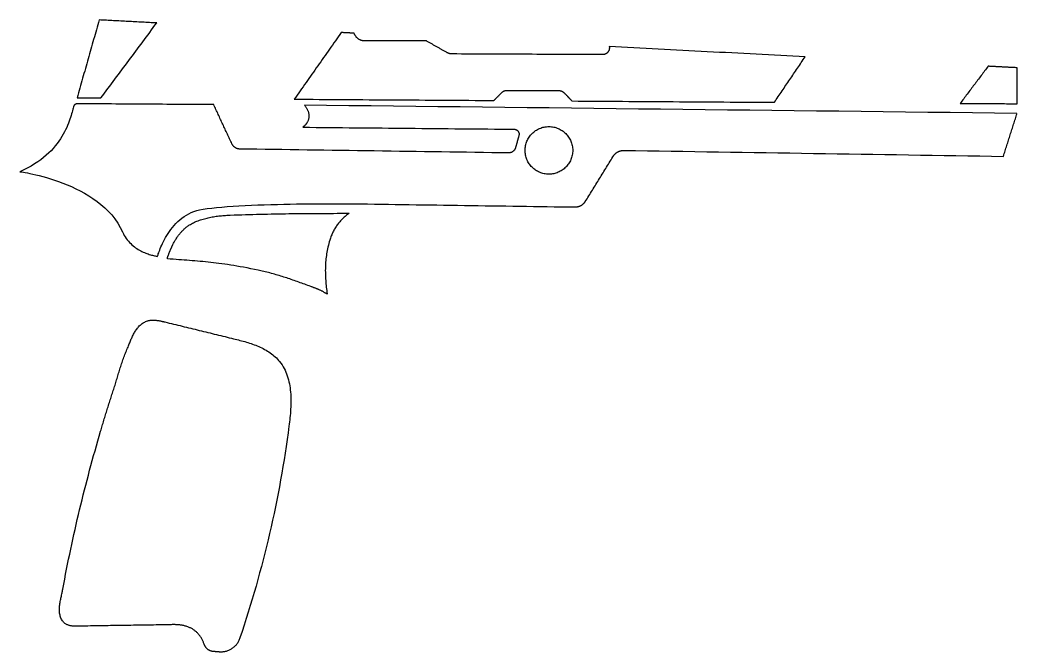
# Model space of a CAD drawing. Header units: metres. Extents: x 166 to 302, y -137 to -50.
import ezdxf

# ---------------------------------------------------------------- set-up
doc = ezdxf.new("R2010")
doc.units = ezdxf.units.M

msp = doc.modelspace()

# ---------------------------------------------------------------- linework, layer by layer
for points in [[(184.35955, -50.61331), (184.113678, -50.600356), (183.867806, -50.587402), (183.621934, -50.574448), (183.376062, -50.561494), (183.13019, -50.54854), (182.884318, -50.535586), (182.638446, -50.522632), (182.392574, -50.509678), (182.146702, -50.496724), (181.90083, -50.48377), (181.654958, -50.470816), (181.409086, -50.457862), (181.163214, -50.444908), (180.917342, -50.431954), (180.67147, -50.419), (180.425598, -50.406046), (180.179726, -50.393092), (179.933854, -50.380138), (179.687982, -50.367184), (179.44211, -50.35423), (179.196238, -50.341276), (178.950366, -50.328322), (178.704494, -50.315368), (178.458622, -50.302414), (178.21275, -50.28946), (177.966878, -50.276506), (177.721006, -50.263552), (177.475134, -50.250598), (177.229262, -50.237644), (176.98339, -50.22469), (176.737518, -50.211736), (176.491646, -50.198782), (176.397158, -50.531776), (176.30267, -50.86477), (176.208182, -51.197764), (176.113694, -51.530758), (176.019206, -51.863752), (175.924718, -52.196746), (175.83023, -52.52974), (175.735742, -52.862734), (175.641254, -53.195728), (175.546766, -53.528722), (175.452278, -53.861716), (175.35779, -54.19471), (175.263302, -54.527704), (175.168814, -54.860698), (175.074326, -55.193692), (174.979838, -55.526686), (174.88535, -55.85968), (174.790862, -56.192674), (174.696374, -56.525668), (174.601886, -56.858662), (174.507398, -57.191656), (174.41291, -57.52465), (174.318422, -57.857644), (174.223934, -58.190638), (174.129446, -58.523632), (174.034958, -58.856626), (173.94047, -59.18962), (173.845982, -59.522614), (173.751494, -59.855608), (173.657006, -60.188602), (173.562518, -60.521596), (173.46803, -60.85459), (173.570138, -60.855352), (173.672246, -60.856114), (173.774354, -60.856876), (173.876462, -60.857638), (173.97857, -60.8584), (174.080678, -60.859162), (174.182786, -60.859924), (174.284894, -60.860686), (174.387002, -60.861448), (174.48911, -60.86221), (174.591218, -60.862972), (174.693326, -60.863734), (174.795434, -60.864496), (174.897542, -60.865258), (174.99965, -60.86602), (175.101758, -60.866782), (175.203866, -60.867544), (175.305974, -60.868306), (175.408082, -60.869068), (175.51019, -60.86983), (175.612298, -60.870592), (175.714406, -60.871354), (175.816514, -60.872116), (175.918622, -60.872878), (176.02073, -60.87364), (176.122838, -60.874402), (176.224946, -60.875164), (176.327054, -60.875926), (176.429162, -60.876688), (176.53127, -60.87745), (176.633378, -60.878212), (176.735486, -60.878974), (176.973992, -60.558172), (177.212498, -60.23737), (177.451004, -59.916568), (177.68951, -59.595766), (177.928016, -59.274964), (178.166522, -58.954162), (178.405028, -58.63336), (178.643534, -58.312558), (178.88204, -57.991756), (179.120546, -57.670954), (179.359052, -57.350152), (179.597558, -57.02935), (179.836064, -56.708548), (180.07457, -56.387746), (180.313076, -56.066944), (180.551582, -55.746142), (180.790088, -55.42534), (181.028594, -55.104538), (181.2671, -54.783736), (181.505606, -54.462934), (181.744112, -54.142132), (181.982618, -53.82133), (182.221124, -53.500528), (182.45963, -53.179726), (182.698136, -52.858924), (182.936642, -52.538122), (183.175148, -52.21732), (183.413654, -51.896518), (183.65216, -51.575716), (183.890666, -51.254914), (184.129172, -50.934112), (184.367678, -50.61331)], [(246.303038, -53.833014), (246.303292, -53.838094), (246.303546, -53.843174), (246.3038, -53.848254), (246.304054, -53.853334), (246.304308, -53.858414), (246.304562, -53.863494), (246.304816, -53.868574), (246.30507, -53.873654), (246.305324, -53.878734), (246.305578, -53.883814), (246.305832, -53.888894), (246.306086, -53.893974), (246.30634, -53.899054), (246.306594, -53.904134), (246.306848, -53.909214), (246.307102, -53.914294), (246.307356, -53.919374), (246.30761, -53.924454), (246.307864, -53.929534), (246.308118, -53.934614), (246.308372, -53.939694), (246.308626, -53.944774), (246.30888, -53.949854), (246.309134, -53.954934), (246.309388, -53.960014), (246.309642, -53.965094), (246.309896, -53.970174), (246.31015, -53.975254), (246.310404, -53.980334), (246.310658, -53.985414), (246.310912, -53.990494), (246.311166, -53.995574), (246.311674, -54.044088), (246.309896, -54.092094), (246.305578, -54.139592), (246.298974, -54.186328), (246.28983, -54.232302), (246.278654, -54.27726), (246.265192, -54.321456), (246.249444, -54.364636), (246.231664, -54.4068), (246.211852, -54.447948), (246.190262, -54.487826), (246.16664, -54.526434), (246.14124, -54.563772), (246.114062, -54.59984), (246.085106, -54.634638), (246.054626, -54.667912), (246.022368, -54.699662), (245.988586, -54.729634), (245.953534, -54.758082), (245.916958, -54.784752), (245.879112, -54.809644), (245.839996, -54.832758), (245.79961, -54.85384), (245.757954, -54.87289), (245.715282, -54.889908), (245.671594, -54.904894), (245.62689, -54.917848), (245.581424, -54.928516), (245.534942, -54.936898), (245.487698, -54.94274), (245.439692, -54.946296), (245.391178, -54.947312), (244.747034, -54.944518), (244.10289, -54.941724), (243.458746, -54.93893), (242.814602, -54.936136), (242.170458, -54.933342), (241.526314, -54.930548), (240.88217, -54.927754), (240.238026, -54.92496), (239.593882, -54.922166), (238.949738, -54.919372), (238.305594, -54.916578), (237.66145, -54.913784), (237.017306, -54.91099), (236.373162, -54.908196), (235.729018, -54.905402), (235.084874, -54.902608), (234.44073, -54.899814), (233.796586, -54.89702), (233.152442, -54.894226), (232.508298, -54.891432), (231.864154, -54.888638), (231.22001, -54.885844), (230.575866, -54.88305), (229.931722, -54.880256), (229.287578, -54.877462), (228.643434, -54.874668), (227.99929, -54.871874), (227.355146, -54.86908), (226.711002, -54.866286), (226.066858, -54.863492), (225.422714, -54.860698), (224.77857, -54.857904), (224.756472, -54.857904), (224.734374, -54.85765), (224.712276, -54.856888), (224.690178, -54.855872), (224.668334, -54.854348), (224.64649, -54.85257), (224.624646, -54.850284), (224.602802, -54.847744), (224.580958, -54.84495), (224.559368, -54.841648), (224.537778, -54.838092), (224.516188, -54.834028), (224.494852, -54.82971), (224.473516, -54.825138), (224.45218, -54.820058), (224.431098, -54.814724), (224.410016, -54.809136), (224.388934, -54.80304), (224.368106, -54.79669), (224.347278, -54.789832), (224.32645, -54.78272), (224.305876, -54.775354), (224.285302, -54.76748), (224.264982, -54.759352), (224.244662, -54.75097), (224.224596, -54.74208), (224.20453, -54.732936), (224.184718, -54.723538), (224.164906, -54.713632), (224.145348, -54.703472), (224.126044, -54.693058), (224.10674, -54.682136), (224.018856, -54.632098), (223.930972, -54.58206), (223.843088, -54.532022), (223.755204, -54.481984), (223.66732, -54.431946), (223.579436, -54.381908), (223.491552, -54.33187), (223.403668, -54.281832), (223.315784, -54.231794), (223.2279, -54.181756), (223.140016, -54.131718), (223.052132, -54.08168), (222.964248, -54.031642), (222.876364, -53.981604), (222.78848, -53.931566), (222.700596, -53.881528), (222.612712, -53.83149), (222.524828, -53.781452), (222.436944, -53.731414), (222.34906, -53.681376), (222.261176, -53.631338), (222.173292, -53.5813), (222.085408, -53.531262), (221.997524, -53.481224), (221.90964, -53.431186), (221.821756, -53.381148), (221.733872, -53.33111), (221.645988, -53.281072), (221.558104, -53.231034), (221.47022, -53.180996), (221.382336, -53.130958), (221.294452, -53.08092), (221.0308, -53.08092), (220.767148, -53.08092), (220.503496, -53.08092), (220.239844, -53.08092), (219.976192, -53.08092), (219.71254, -53.08092), (219.448888, -53.08092), (219.185236, -53.08092), (218.921584, -53.08092), (218.657932, -53.08092), (218.39428, -53.08092), (218.130628, -53.08092), (217.866976, -53.08092), (217.603324, -53.08092), (217.339672, -53.08092), (217.07602, -53.08092), (216.812368, -53.08092), (216.548716, -53.08092), (216.285064, -53.08092), (216.021412, -53.08092), (215.75776, -53.08092), (215.494108, -53.08092), (215.230456, -53.08092), (214.966804, -53.08092), (214.703152, -53.08092), (214.4395, -53.08092), (214.175848, -53.08092), (213.912196, -53.08092), (213.648544, -53.08092), (213.384892, -53.08092), (213.12124, -53.08092), (212.857588, -53.08092), (212.79358, -53.07965), (212.73008, -53.07584), (212.667342, -53.06949), (212.605366, -53.0606), (212.544152, -53.04917), (212.483954, -53.035454), (212.424518, -53.019452), (212.366098, -53.001164), (212.308694, -52.98059), (212.252306, -52.957984), (212.197188, -52.933092), (212.143086, -52.906168), (212.090254, -52.877212), (212.038692, -52.846478), (211.9884, -52.813712), (211.939378, -52.779168), (211.89188, -52.742846), (211.845652, -52.704746), (211.800948, -52.664868), (211.757768, -52.623212), (211.716112, -52.580032), (211.676234, -52.535328), (211.63788, -52.4891), (211.601304, -52.441348), (211.566506, -52.392326), (211.533486, -52.342034), (211.502498, -52.290472), (211.473288, -52.23764), (211.44611, -52.183538), (211.420964, -52.12842), (211.39785, -52.072032), (211.376768, -52.014628), (211.321904, -52.011834), (211.26704, -52.00904), (211.212176, -52.006246), (211.157312, -52.003452), (211.102448, -52.000658), (211.047584, -51.997864), (210.99272, -51.99507), (210.937856, -51.992276), (210.882992, -51.989482), (210.828128, -51.986688), (210.773264, -51.983894), (210.7184, -51.9811), (210.663536, -51.978306), (210.608672, -51.975512), (210.553808, -51.972718), (210.498944, -51.969924), (210.44408, -51.96713), (210.389216, -51.964336), (210.334352, -51.961542), (210.279488, -51.958748), (210.224624, -51.955954), (210.16976, -51.95316), (210.114896, -51.950366), (210.060032, -51.947572), (210.005168, -51.944778), (209.950304, -51.941984), (209.89544, -51.93919), (209.840576, -51.936396), (209.785712, -51.933602), (209.730848, -51.930808), (209.675984, -51.928014), (209.62112, -51.92522), (209.420206, -52.210208), (209.219292, -52.495196), (209.018378, -52.780184), (208.817464, -53.065172), (208.61655, -53.35016), (208.415636, -53.635148), (208.214722, -53.920136), (208.013808, -54.205124), (207.812894, -54.490112), (207.61198, -54.7751), (207.411066, -55.060088), (207.210152, -55.345076), (207.009238, -55.630064), (206.808324, -55.915052), (206.60741, -56.20004), (206.406496, -56.485028), (206.205582, -56.770016), (206.004668, -57.055004), (205.803754, -57.339992), (205.60284, -57.62498), (205.401926, -57.909968), (205.201012, -58.194956), (205.000098, -58.479944), (204.799184, -58.764932), (204.59827, -59.04992), (204.397356, -59.334908), (204.196442, -59.619896), (203.995528, -59.904884), (203.794614, -60.189872), (203.5937, -60.47486), (203.392786, -60.759848), (203.191872, -61.044836), (204.045566, -61.050424), (204.89926, -61.056012), (205.752954, -61.0616), (206.606648, -61.067188), (207.460342, -61.072776), (208.314036, -61.078364), (209.16773, -61.083952), (210.021424, -61.08954), (210.875118, -61.095128), (211.728812, -61.100716), (212.582506, -61.106304), (213.4362, -61.111892), (214.289894, -61.11748), (215.143588, -61.123068), (215.997282, -61.128656), (216.850976, -61.134244), (217.70467, -61.139832), (218.558364, -61.14542), (219.412058, -61.151008), (220.265752, -61.156596), (221.119446, -61.162184), (221.97314, -61.167772), (222.826834, -61.17336), (223.680528, -61.178948), (224.534222, -61.184536), (225.387916, -61.190124), (226.24161, -61.195712), (227.095304, -61.2013), (227.948998, -61.206888), (228.802692, -61.212476), (229.656386, -61.218064), (230.51008, -61.223652), (230.545132, -61.188346), (230.580184, -61.153294), (230.615236, -61.118242), (230.650288, -61.082936), (230.68534, -61.047884), (230.720392, -61.012832), (230.755444, -60.97778), (230.790496, -60.942474), (230.825548, -60.907422), (230.8606, -60.87237), (230.895652, -60.837064), (230.930704, -60.802012), (230.965756, -60.76696), (231.000808, -60.731654), (231.03586, -60.696602), (231.070912, -60.66155), (231.105964, -60.626244), (231.141016, -60.591192), (231.176068, -60.55614), (231.21112, -60.520834), (231.246172, -60.485782), (231.281224, -60.45073), (231.316276, -60.415678), (231.351328, -60.380372), (231.38638, -60.34532), (231.421432, -60.310268), (231.456484, -60.274962), (231.491536, -60.23991), (231.526588, -60.204858), (231.56164, -60.169552), (231.596692, -60.1345), (231.631744, -60.099448), (231.64673, -60.08497), (231.66197, -60.070746), (231.677464, -60.05703), (231.693212, -60.043822), (231.709214, -60.030868), (231.725724, -60.018422), (231.742488, -60.006484), (231.759506, -59.9948), (231.776778, -59.983624), (231.794304, -59.972956), (231.812084, -59.962542), (231.830118, -59.952636), (231.848406, -59.943238), (231.866694, -59.934348), (231.885236, -59.925712), (231.904032, -59.917584), (231.923082, -59.909964), (231.942386, -59.902852), (231.96169, -59.896248), (231.981248, -59.890152), (232.000806, -59.88431), (232.020618, -59.878976), (232.040684, -59.87415), (232.06075, -59.869832), (232.08107, -59.866022), (232.10139, -59.86272), (232.12171, -59.859926), (232.142284, -59.85764), (232.162858, -59.855862), (232.183432, -59.854592), (232.20426, -59.85383), (232.225088, -59.853576), (232.446576, -59.853576), (232.668064, -59.853576), (232.889552, -59.853576), (233.11104, -59.853576), (233.332528, -59.853576), (233.554016, -59.853576), (233.775504, -59.853576), (233.996992, -59.853576), (234.21848, -59.853576), (234.439968, -59.853576), (234.661456, -59.853576), (234.882944, -59.853576), (235.104432, -59.853576), (235.32592, -59.853576), (235.547408, -59.853576), (235.768896, -59.853576), (235.990384, -59.853576), (236.211872, -59.853576), (236.43336, -59.853576), (236.654848, -59.853576), (236.876336, -59.853576), (237.097824, -59.853576), (237.319312, -59.853576), (237.5408, -59.853576), (237.762288, -59.853576), (237.983776, -59.853576), (238.205264, -59.853576), (238.426752, -59.853576), (238.64824, -59.853576), (238.869728, -59.853576), (239.091216, -59.853576), (239.312704, -59.853576), (239.342422, -59.85383), (239.37214, -59.854846), (239.401858, -59.856624), (239.431322, -59.859164), (239.460786, -59.862466), (239.489996, -59.86653), (239.519206, -59.871356), (239.548162, -59.876944), (239.576864, -59.883294), (239.605312, -59.890152), (239.633506, -59.897772), (239.6617, -59.906154), (239.68964, -59.915298), (239.717326, -59.92495), (239.744758, -59.935364), (239.771936, -59.94654), (239.798606, -59.958224), (239.825022, -59.97067), (239.851184, -59.983878), (239.877092, -59.997594), (239.902492, -60.012072), (239.927638, -60.027058), (239.95253, -60.042806), (239.976914, -60.059062), (240.001044, -60.07608), (240.024666, -60.093606), (240.04778, -60.111894), (240.07064, -60.13069), (240.092992, -60.150248), (240.114836, -60.170314), (240.136172, -60.190888), (240.157, -60.212224), (240.189512, -60.246006), (240.222024, -60.279788), (240.254536, -60.31357), (240.287048, -60.347352), (240.31956, -60.381134), (240.352072, -60.414916), (240.384584, -60.448698), (240.417096, -60.48248), (240.449608, -60.516262), (240.48212, -60.550044), (240.514632, -60.583826), (240.547144, -60.617608), (240.579656, -60.65139), (240.612168, -60.685172), (240.64468, -60.718954), (240.677192, -60.752736), (240.709704, -60.786518), (240.742216, -60.8203), (240.774728, -60.854082), (240.80724, -60.887864), (240.839752, -60.921646), (240.872264, -60.955428), (240.904776, -60.98921), (240.937288, -61.022992), (240.9698, -61.056774), (241.002312, -61.090556), (241.034824, -61.124338), (241.067336, -61.15812), (241.099848, -61.191902), (241.13236, -61.225684), (241.164872, -61.259466), (241.197384, -61.293248), (242.063016, -61.298836), (242.928648, -61.304424), (243.79428, -61.310012), (244.659912, -61.3156), (245.525544, -61.321188), (246.391176, -61.326776), (247.256808, -61.332364), (248.12244, -61.337952), (248.988072, -61.34354), (249.853704, -61.349128), (250.719336, -61.354716), (251.584968, -61.360304), (252.4506, -61.365892), (253.316232, -61.37148), (254.181864, -61.377068), (255.047496, -61.382656), (255.913128, -61.388244), (256.77876, -61.393832), (257.644392, -61.39942), (258.510024, -61.405008), (259.375656, -61.410596), (260.241288, -61.416184), (261.10692, -61.421772), (261.972552, -61.42736), (262.838184, -61.432948), (263.703816, -61.438536), (264.569448, -61.444124), (265.43508, -61.449712), (266.300712, -61.4553), (267.166344, -61.460888), (268.031976, -61.466476), (268.897608, -61.472064), (269.02918, -61.2775), (269.160752, -61.082936), (269.292324, -60.888372), (269.423896, -60.693808), (269.555468, -60.499244), (269.68704, -60.30468), (269.818612, -60.110116), (269.950184, -59.915552), (270.081756, -59.720988), (270.213328, -59.526424), (270.3449, -59.33186), (270.476472, -59.137296), (270.608044, -58.942732), (270.739616, -58.748168), (270.871188, -58.553604), (271.00276, -58.35904), (271.134332, -58.164476), (271.265904, -57.969912), (271.397476, -57.775348), (271.529048, -57.580784), (271.66062, -57.38622), (271.792192, -57.191656), (271.923764, -56.997092), (272.055336, -56.802528), (272.186908, -56.607964), (272.31848, -56.4134), (272.450052, -56.218836), (272.581624, -56.024272), (272.713196, -55.829708), (272.844768, -55.635144), (272.97634, -55.44058), (273.107912, -55.246016), (272.27022, -55.202328), (271.432528, -55.15864), (270.594836, -55.114952), (269.757144, -55.071264), (268.919452, -55.027576), (268.08176, -54.983888), (267.244068, -54.9402), (266.406376, -54.896512), (265.568684, -54.852824), (264.730992, -54.809136), (263.8933, -54.765448), (263.055608, -54.72176), (262.217916, -54.678072), (261.380224, -54.634384), (260.542532, -54.590696), (259.70484, -54.547008), (258.867148, -54.50332), (258.029456, -54.459632), (257.191764, -54.415944), (256.354072, -54.372256), (255.51638, -54.328568), (254.678688, -54.28488), (253.840996, -54.241192), (253.003304, -54.197504), (252.165612, -54.153816), (251.32792, -54.110128), (250.490228, -54.06644), (249.652536, -54.022752), (248.814844, -53.979064), (247.977152, -53.935376), (247.13946, -53.891688), (246.301768, -53.848)], [(298.147232, -56.5404), (298.027852, -56.69915), (297.908472, -56.8579), (297.789092, -57.01665), (297.669712, -57.1754), (297.550332, -57.33415), (297.430952, -57.4929), (297.311572, -57.65165), (297.192192, -57.8104), (297.072812, -57.96915), (296.953432, -58.1279), (296.834052, -58.28665), (296.714672, -58.4454), (296.595292, -58.60415), (296.475912, -58.7629), (296.356532, -58.92165), (296.237152, -59.0804), (296.117772, -59.23915), (295.998392, -59.3979), (295.879012, -59.55665), (295.759632, -59.7154), (295.640252, -59.87415), (295.520872, -60.0329), (295.401492, -60.19165), (295.282112, -60.3504), (295.162732, -60.50915), (295.043352, -60.6679), (294.923972, -60.82665), (294.804592, -60.9854), (294.685212, -61.14415), (294.565832, -61.3029), (294.446452, -61.46165), (294.327072, -61.6204), (294.57015, -61.621924), (294.813228, -61.623448), (295.056306, -61.624972), (295.299384, -61.626496), (295.542462, -61.62802), (295.78554, -61.629544), (296.028618, -61.631068), (296.271696, -61.632592), (296.514774, -61.634116), (296.757852, -61.63564), (297.00093, -61.637164), (297.244008, -61.638688), (297.487086, -61.640212), (297.730164, -61.641736), (297.973242, -61.64326), (298.21632, -61.644784), (298.459398, -61.646308), (298.702476, -61.647832), (298.945554, -61.649356), (299.188632, -61.65088), (299.43171, -61.652404), (299.674788, -61.653928), (299.917866, -61.655452), (300.160944, -61.656976), (300.404022, -61.6585), (300.6471, -61.660024), (300.890178, -61.661548), (301.133256, -61.663072), (301.376334, -61.664596), (301.619412, -61.66612), (301.86249, -61.667644), (302.105568, -61.669168), (302.105568, -61.515244), (302.105568, -61.36132), (302.105568, -61.207396), (302.105568, -61.053472), (302.105568, -60.899548), (302.105568, -60.745624), (302.105568, -60.5917), (302.105568, -60.437776), (302.105568, -60.283852), (302.105568, -60.129928), (302.105568, -59.976004), (302.105568, -59.82208), (302.105568, -59.668156), (302.105568, -59.514232), (302.105568, -59.360308), (302.105568, -59.206384), (302.105568, -59.05246), (302.105568, -58.898536), (302.105568, -58.744612), (302.105568, -58.590688), (302.105568, -58.436764), (302.105568, -58.28284), (302.105568, -58.128916), (302.105568, -57.974992), (302.105568, -57.821068), (302.105568, -57.667144), (302.105568, -57.51322), (302.105568, -57.359296), (302.105568, -57.205372), (302.105568, -57.051448), (302.105568, -56.897524), (302.105568, -56.7436), (301.98187, -56.73725), (301.858172, -56.7309), (301.734474, -56.72455), (301.610776, -56.7182), (301.487078, -56.71185), (301.36338, -56.7055), (301.239682, -56.69915), (301.115984, -56.6928), (300.992286, -56.68645), (300.868588, -56.6801), (300.74489, -56.67375), (300.621192, -56.6674), (300.497494, -56.66105), (300.373796, -56.6547), (300.250098, -56.64835), (300.1264, -56.642), (300.002702, -56.63565), (299.879004, -56.6293), (299.755306, -56.62295), (299.631608, -56.6166), (299.50791, -56.61025), (299.384212, -56.6039), (299.260514, -56.59755), (299.136816, -56.5912), (299.013118, -56.58485), (298.88942, -56.5785), (298.765722, -56.57215), (298.642024, -56.5658), (298.518326, -56.55945), (298.394628, -56.5531), (298.27093, -56.54675), (298.147232, -56.5404)], [(302.085248, -62.987682), (299.03801, -62.95263), (295.990772, -62.917578), (292.943534, -62.882526), (289.896296, -62.847474), (286.849058, -62.812422), (283.80182, -62.77737), (280.754582, -62.742318), (277.707344, -62.707266), (274.660106, -62.672214), (271.612868, -62.637162), (268.56563, -62.60211), (265.518392, -62.567058), (262.471154, -62.532006), (259.423916, -62.496954), (256.376678, -62.461902), (253.32944, -62.42685), (250.282202, -62.391798), (247.234964, -62.356746), (244.187726, -62.321694), (241.140488, -62.286642), (238.09325, -62.25159), (235.046012, -62.216538), (231.998774, -62.181486), (228.951536, -62.146434), (225.904298, -62.111382), (222.85706, -62.07633), (219.809822, -62.041278), (216.762584, -62.006226), (213.715346, -61.971174), (210.668108, -61.936122), (207.62087, -61.90107), (204.573632, -61.866018), (204.625956, -61.928756), (204.676756, -61.99251), (204.725524, -62.05728), (204.772514, -62.123066), (204.817472, -62.189614), (204.860398, -62.256924), (204.901038, -62.32525), (204.939392, -62.394338), (204.97546, -62.464188), (205.009242, -62.5348), (205.040484, -62.606174), (205.068932, -62.678056), (205.09484, -62.7507), (205.117954, -62.823852), (205.138274, -62.897512), (205.155546, -62.971934), (205.16977, -63.046864), (205.180946, -63.122302), (205.18882, -63.197994), (205.193392, -63.274194), (205.194408, -63.350902), (205.192122, -63.427864), (205.18628, -63.50508), (205.176628, -63.58255), (205.16342, -63.660274), (205.146148, -63.738252), (205.125066, -63.816484), (205.09992, -63.89497), (205.07071, -63.973456), (205.037436, -64.052196), (204.999844, -64.130936), (204.957934, -64.209676), (204.943202, -64.23533), (204.928216, -64.26073), (204.912976, -64.285876), (204.897482, -64.310768), (204.88148, -64.335152), (204.865224, -64.359282), (204.848714, -64.383158), (204.83195, -64.40678), (204.814932, -64.429894), (204.79766, -64.452754), (204.780134, -64.47536), (204.762354, -64.497712), (204.74432, -64.51981), (204.726032, -64.5414), (204.70749, -64.562736), (204.688694, -64.583818), (204.669644, -64.604646), (204.65034, -64.62522), (204.630782, -64.64554), (204.61097, -64.665606), (204.590904, -64.685418), (204.570584, -64.704722), (204.55001, -64.723772), (204.529182, -64.742568), (204.5081, -64.76111), (204.487018, -64.779398), (204.465682, -64.797432), (204.444092, -64.815212), (204.422248, -64.832738), (204.40015, -64.85001), (204.378052, -64.867028), (204.3557, -64.883792), (205.259686, -64.892428), (206.163672, -64.901064), (207.067658, -64.9097), (207.971644, -64.918336), (208.87563, -64.926972), (209.779616, -64.935608), (210.683602, -64.944244), (211.587588, -64.95288), (212.491574, -64.961516), (213.39556, -64.970152), (214.299546, -64.978788), (215.203532, -64.987424), (216.107518, -64.99606), (217.011504, -65.004696), (217.91549, -65.013332), (218.819476, -65.021968), (219.723462, -65.030604), (220.627448, -65.03924), (221.531434, -65.047876), (222.43542, -65.056512), (223.339406, -65.065148), (224.243392, -65.073784), (225.147378, -65.08242), (226.051364, -65.091056), (226.95535, -65.099692), (227.859336, -65.108328), (228.763322, -65.116964), (229.667308, -65.1256), (230.571294, -65.134236), (231.47528, -65.142872), (232.379266, -65.151508), (233.283252, -65.160144), (233.324908, -65.161668), (233.365802, -65.165732), (233.40568, -65.172082), (233.444796, -65.180718), (233.482896, -65.19164), (233.51998, -65.204594), (233.556048, -65.21958), (233.590846, -65.236344), (233.624374, -65.25514), (233.656632, -65.275714), (233.68762, -65.298066), (233.717338, -65.321942), (233.745532, -65.347342), (233.772202, -65.374266), (233.797348, -65.402714), (233.82097, -65.432432), (233.842814, -65.46342), (233.863134, -65.495424), (233.881422, -65.528698), (233.897932, -65.562988), (233.912664, -65.59804), (233.925364, -65.634108), (233.936032, -65.670938), (233.944668, -65.70853), (233.951272, -65.74663), (233.95559, -65.785238), (233.957622, -65.824354), (233.957368, -65.863978), (233.954828, -65.903856), (233.949748, -65.943988), (233.942382, -65.984374), (233.932476, -66.02476), (233.917998, -66.076576), (233.90352, -66.128392), (233.889042, -66.180208), (233.874564, -66.232024), (233.860086, -66.28384), (233.845608, -66.335656), (233.83113, -66.387472), (233.816652, -66.439288), (233.802174, -66.491104), (233.787696, -66.54292), (233.773218, -66.594736), (233.75874, -66.646552), (233.744262, -66.698368), (233.729784, -66.750184), (233.715306, -66.802), (233.700828, -66.853816), (233.68635, -66.905632), (233.671872, -66.957448), (233.657394, -67.009264), (233.642916, -67.06108), (233.628438, -67.112896), (233.61396, -67.164712), (233.599482, -67.216528), (233.585004, -67.268344), (233.570526, -67.32016), (233.556048, -67.371976), (233.54157, -67.423792), (233.527092, -67.475608), (233.512614, -67.527424), (233.498136, -67.57924), (233.483658, -67.631056), (233.46918, -67.682872), (233.457242, -67.72275), (233.44378, -67.761612), (233.428794, -67.799712), (233.412284, -67.83705), (233.39425, -67.873372), (233.374946, -67.908678), (233.354118, -67.942968), (233.33202, -67.976496), (233.308652, -68.008754), (233.284014, -68.039996), (233.258106, -68.070222), (233.231182, -68.099432), (233.202988, -68.127372), (233.173778, -68.154042), (233.143552, -68.179696), (233.11231, -68.20408), (233.080052, -68.227194), (233.047032, -68.249038), (233.012996, -68.269358), (232.978198, -68.288408), (232.942638, -68.305934), (232.906316, -68.32219), (232.869232, -68.336922), (232.83164, -68.35013), (232.793286, -68.361814), (232.754424, -68.371974), (232.715054, -68.38061), (232.675176, -68.387722), (232.63479, -68.393056), (232.593896, -68.396866), (232.552748, -68.398898), (232.511092, -68.399152), (231.362504, -68.382642), (230.213916, -68.366132), (229.065328, -68.349622), (227.91674, -68.333112), (226.768152, -68.316602), (225.619564, -68.300092), (224.470976, -68.283582), (223.322388, -68.267072), (222.1738, -68.250562), (221.025212, -68.234052), (219.876624, -68.217542), (218.728036, -68.201032), (217.579448, -68.184522), (216.43086, -68.168012), (215.282272, -68.151502), (214.133684, -68.134992), (212.985096, -68.118482), (211.836508, -68.101972), (210.68792, -68.085462), (209.539332, -68.068952), (208.390744, -68.052442), (207.242156, -68.035932), (206.093568, -68.019422), (204.94498, -68.002912), (203.796392, -67.986402), (202.647804, -67.969892), (201.499216, -67.953382), (200.350628, -67.936872), (199.20204, -67.920362), (198.053452, -67.903852), (196.904864, -67.887342), (195.756276, -67.870832), (195.71208, -67.869562), (195.668138, -67.866768), (195.624704, -67.86245), (195.581524, -67.856608), (195.538598, -67.849242), (195.49618, -67.840352), (195.45427, -67.829938), (195.412868, -67.818254), (195.371974, -67.805046), (195.331588, -67.790568), (195.291964, -67.774566), (195.252848, -67.757294), (195.214494, -67.738752), (195.176902, -67.71894), (195.139818, -67.697858), (195.103496, -67.675506), (195.06819, -67.651884), (195.033646, -67.626992), (194.999864, -67.60083), (194.967098, -67.573652), (194.935348, -67.545204), (194.90436, -67.515486), (194.874388, -67.484752), (194.845432, -67.453002), (194.817746, -67.420236), (194.791076, -67.3862), (194.765422, -67.351148), (194.741038, -67.31508), (194.717924, -67.27825), (194.69608, -67.240404), (194.675506, -67.201542), (194.656202, -67.161918), (194.578224, -66.994024), (194.500246, -66.82613), (194.422268, -66.658236), (194.34429, -66.490342), (194.266312, -66.322448), (194.188334, -66.154554), (194.110356, -65.98666), (194.032378, -65.818766), (193.9544, -65.650872), (193.876422, -65.482978), (193.798444, -65.315084), (193.720466, -65.14719), (193.642488, -64.979296), (193.56451, -64.811402), (193.486532, -64.643508), (193.408554, -64.475614), (193.330576, -64.30772), (193.252598, -64.139826), (193.17462, -63.971932), (193.096642, -63.804038), (193.018664, -63.636144), (192.940686, -63.46825), (192.862708, -63.300356), (192.78473, -63.132462), (192.706752, -62.964568), (192.628774, -62.796674), (192.550796, -62.62878), (192.472818, -62.460886), (192.39484, -62.292992), (192.316862, -62.125098), (192.238884, -61.957204), (192.160906, -61.78931), (191.577976, -61.785754), (190.995046, -61.782198), (190.412116, -61.778642), (189.829186, -61.775086), (189.246256, -61.77153), (188.663326, -61.767974), (188.080396, -61.764418), (187.497466, -61.760862), (186.914536, -61.757306), (186.331606, -61.75375), (185.748676, -61.750194), (185.165746, -61.746638), (184.582816, -61.743082), (183.999886, -61.739526), (183.416956, -61.73597), (182.834026, -61.732414), (182.251096, -61.728858), (181.668166, -61.725302), (181.085236, -61.721746), (180.502306, -61.71819), (179.919376, -61.714634), (179.336446, -61.711078), (178.753516, -61.707522), (178.170586, -61.703966), (177.587656, -61.70041), (177.004726, -61.696854), (176.421796, -61.693298), (175.838866, -61.689742), (175.255936, -61.686186), (174.673006, -61.68263), (174.090076, -61.679074), (173.507146, -61.675518), (173.48327, -61.676026), (173.459648, -61.67755), (173.43628, -61.679836), (173.413166, -61.683138), (173.390306, -61.687456), (173.3677, -61.69279), (173.345348, -61.698886), (173.323504, -61.705998), (173.301914, -61.713872), (173.280832, -61.722762), (173.260258, -61.732414), (173.239938, -61.742828), (173.220126, -61.754004), (173.200822, -61.765942), (173.182026, -61.778642), (173.163738, -61.792104), (173.146212, -61.806328), (173.129194, -61.821314), (173.112684, -61.837062), (173.096936, -61.853318), (173.081696, -61.870336), (173.067218, -61.888116), (173.053502, -61.906404), (173.040548, -61.9252), (173.028356, -61.944758), (173.016926, -61.964824), (173.006258, -61.985398), (172.996352, -62.00648), (172.987462, -62.02807), (172.979334, -62.050168), (172.972222, -62.072774), (172.965872, -62.095888), (172.92701, -62.253622), (172.88383, -62.428628), (172.835824, -62.620144), (172.781976, -62.827154), (172.721524, -63.048642), (172.653706, -63.283592), (172.577506, -63.531242), (172.492416, -63.790322), (172.39742, -64.06007), (172.291756, -64.33947), (172.174662, -64.627506), (172.045376, -64.923416), (171.903136, -65.22593), (171.746926, -65.534286), (171.575984, -65.847468), (171.389548, -66.16446), (171.186856, -66.484246), (170.967146, -66.806064), (170.729656, -67.128644), (170.47337, -67.451224), (170.197526, -67.772788), (169.901362, -68.092574), (169.584116, -68.409312), (169.245026, -68.72224), (168.88333, -69.030342), (168.498012, -69.332602), (168.08831, -69.628004), (167.653462, -69.915532), (167.192706, -70.194424), (166.70528, -70.463664), (166.190168, -70.722236), (165.646862, -70.969124), (165.678358, -70.973442), (165.77056, -70.98665), (165.920166, -71.00951), (166.12362, -71.042784), (166.377366, -71.087234), (166.678102, -71.143368), (167.022526, -71.212202), (167.406828, -71.294498), (167.82796, -71.390764), (168.282112, -71.502016), (168.765982, -71.628762), (169.276268, -71.772018), (169.809414, -71.932292), (170.361864, -72.110346), (170.930316, -72.307196), (171.511214, -72.52335), (172.101256, -72.75957), (172.696886, -73.016618), (173.294548, -73.295256), (173.89094, -73.595992), (174.482506, -73.919842), (175.065944, -74.267568), (175.637698, -74.639678), (176.194466, -75.037188), (176.732692, -75.460606), (177.249074, -75.910948), (177.740056, -76.388722), (178.202082, -76.89469), (178.63185, -77.429868), (179.025804, -77.994764), (179.380642, -78.59014), (179.692808, -79.216758), (179.807362, -79.455518), (179.930044, -79.682594), (180.060346, -79.89824), (180.197506, -80.10271), (180.341016, -80.296258), (180.490114, -80.479392), (180.644546, -80.652366), (180.80355, -80.815434), (180.966364, -80.96885), (181.132734, -81.112868), (181.301898, -81.247996), (181.473348, -81.374488), (181.646322, -81.492598), (181.820566, -81.602834), (181.995064, -81.705196), (182.169562, -81.800192), (182.343298, -81.888076), (182.515764, -81.969356), (182.686452, -82.044032), (182.854854, -82.112612), (183.020208, -82.17535), (183.182006, -82.232754), (183.339486, -82.284824), (183.49214, -82.332068), (183.63946, -82.37474), (183.780938, -82.413094), (183.915812, -82.447638), (184.043574, -82.478372), (184.163716, -82.505804), (184.275476, -82.530188), (184.3786, -82.552032), (184.472072, -82.571336), (184.47639, -82.555588), (184.489598, -82.50936), (184.51195, -82.43443), (184.5437, -82.33283), (184.585102, -82.206338), (184.63641, -82.056986), (184.697878, -81.886552), (184.769506, -81.696814), (184.851802, -81.48955), (184.94502, -81.266792), (185.049414, -81.030318), (185.164984, -80.78216), (185.292238, -80.523842), (185.431176, -80.257396), (185.582306, -79.984854), (185.745628, -79.70774), (185.92165, -79.428086), (186.110372, -79.147924), (186.312048, -78.868778), (186.527186, -78.59268), (186.755786, -78.321662), (186.998102, -78.057248), (187.254388, -77.80147), (187.525152, -77.55636), (187.810394, -77.323442), (188.110368, -77.104748), (188.425328, -76.902056), (188.755528, -76.717398), (189.101222, -76.552552), (189.462664, -76.409296), (189.840108, -76.289408), (190.233554, -76.19492), (190.72987, -76.104496), (191.286892, -76.020676), (191.89954, -75.943206), (192.562734, -75.871832), (193.271394, -75.8063), (194.020694, -75.746356), (194.805554, -75.691746), (195.620894, -75.64247), (196.461888, -75.59802), (197.323202, -75.558142), (198.200264, -75.522582), (199.08774, -75.49134), (199.980804, -75.463908), (200.874376, -75.440286), (201.763376, -75.419966), (202.642978, -75.402948), (203.507848, -75.388724), (204.353414, -75.377294), (205.174342, -75.36815), (205.965806, -75.361292), (206.722726, -75.356466), (207.440022, -75.353164), (208.112868, -75.351386), (208.73593, -75.350878), (209.304636, -75.351386), (209.813652, -75.352656), (210.258152, -75.354434), (210.633056, -75.356466), (210.933284, -75.358498), (211.15401, -75.360276), (211.290154, -75.361546), (211.336636, -75.362054), (212.282532, -75.37577), (213.228428, -75.389486), (214.174324, -75.403202), (215.12022, -75.416918), (216.066116, -75.430634), (217.012012, -75.44435), (217.957908, -75.458066), (218.903804, -75.471782), (219.8497, -75.485498), (220.795596, -75.499214), (221.741492, -75.51293), (222.687388, -75.526646), (223.633284, -75.540362), (224.57918, -75.554078), (225.525076, -75.567794), (226.470972, -75.58151), (227.416868, -75.595226), (228.362764, -75.608942), (229.30866, -75.622658), (230.254556, -75.636374), (231.200452, -75.65009), (232.146348, -75.663806), (233.092244, -75.677522), (234.03814, -75.691238), (234.984036, -75.704954), (235.929932, -75.71867), (236.875828, -75.732386), (237.821724, -75.746102), (238.76762, -75.759818), (239.713516, -75.773534), (240.659412, -75.78725), (241.605308, -75.800966), (241.657632, -75.79995), (241.709702, -75.79741), (241.761518, -75.793346), (241.81308, -75.787758), (241.864388, -75.780646), (241.915188, -75.77201), (241.965734, -75.76185), (242.015772, -75.75042), (242.065302, -75.737466), (242.114578, -75.722988), (242.163346, -75.706986), (242.211606, -75.689714), (242.259104, -75.670918), (242.306094, -75.650852), (242.352322, -75.629516), (242.398042, -75.606656), (242.443, -75.582526), (242.487196, -75.557126), (242.530884, -75.530456), (242.57381, -75.502516), (242.61572, -75.473306), (242.656868, -75.442826), (242.697254, -75.411076), (242.736624, -75.378056), (242.775232, -75.343766), (242.812824, -75.30846), (242.8494, -75.271884), (242.88496, -75.234038), (242.919504, -75.195176), (242.953032, -75.155044), (242.98529, -75.113896), (243.016532, -75.071732), (243.138198, -74.874374), (243.259864, -74.677016), (243.38153, -74.479658), (243.503196, -74.2823), (243.624862, -74.084942), (243.746528, -73.887584), (243.868194, -73.690226), (243.98986, -73.492868), (244.111526, -73.29551), (244.233192, -73.098152), (244.354858, -72.900794), (244.476524, -72.703436), (244.59819, -72.506078), (244.719856, -72.30872), (244.841522, -72.111362), (244.963188, -71.914004), (245.084854, -71.716646), (245.20652, -71.519288), (245.328186, -71.32193), (245.449852, -71.124572), (245.571518, -70.927214), (245.693184, -70.729856), (245.81485, -70.532498), (245.936516, -70.33514), (246.058182, -70.137782), (246.179848, -69.940424), (246.301514, -69.743066), (246.42318, -69.545708), (246.544846, -69.34835), (246.666512, -69.150992), (246.788178, -68.953634), (246.909844, -68.756276), (246.939816, -68.715636), (246.970804, -68.676012), (247.002808, -68.637658), (247.035828, -68.60032), (247.069864, -68.563998), (247.104916, -68.528946), (247.140984, -68.49491), (247.177814, -68.462144), (247.21566, -68.430394), (247.254268, -68.399914), (247.293638, -68.37045), (247.334024, -68.342256), (247.375172, -68.315332), (247.416828, -68.289678), (247.459246, -68.265294), (247.502426, -68.24218), (247.546368, -68.220336), (247.590818, -68.199762), (247.635776, -68.180458), (247.681496, -68.162424), (247.727724, -68.14566), (247.77446, -68.13042), (247.821704, -68.11645), (247.869202, -68.104004), (247.917208, -68.092828), (247.965722, -68.083176), (248.01449, -68.074794), (248.063512, -68.067936), (248.113042, -68.062602), (248.162826, -68.058538), (248.212864, -68.055998), (248.263156, -68.054982), (249.887486, -68.080382), (251.511816, -68.105782), (253.135892, -68.131182), (254.760222, -68.156582), (256.384552, -68.181982), (258.008882, -68.207382), (259.633212, -68.232782), (261.257288, -68.258182), (262.881618, -68.283582), (264.505948, -68.308982), (266.130278, -68.334382), (267.754608, -68.359782), (269.378938, -68.385182), (271.003268, -68.410582), (272.627598, -68.435982), (274.251928, -68.461382), (275.876258, -68.486782), (277.500588, -68.512182), (279.124918, -68.537582), (280.749248, -68.562982), (282.373578, -68.588382), (283.997908, -68.613782), (285.622238, -68.639182), (287.246314, -68.664582), (288.870644, -68.689982), (290.494974, -68.715382), (292.119304, -68.740782), (293.743634, -68.766182), (295.367964, -68.791582), (296.992294, -68.816982), (298.616624, -68.842382), (300.240954, -68.867782), (300.29912, -68.683886), (300.357286, -68.49999), (300.415452, -68.316094), (300.473618, -68.132198), (300.531784, -67.948302), (300.58995, -67.764406), (300.648116, -67.58051), (300.706282, -67.396614), (300.764448, -67.212718), (300.822614, -67.028822), (300.88078, -66.844926), (300.938946, -66.66103), (300.997112, -66.477134), (301.055278, -66.293238), (301.113444, -66.109342), (301.17161, -65.925446), (301.229776, -65.74155), (301.287942, -65.557654), (301.346108, -65.373758), (301.404274, -65.189862), (301.46244, -65.005966), (301.520606, -64.82207), (301.578772, -64.638174), (301.636938, -64.454278), (301.695104, -64.270382), (301.75327, -64.086486), (301.811436, -63.90259), (301.869602, -63.718694), (301.927768, -63.534798), (301.985934, -63.350902), (302.0441, -63.167006), (302.102266, -62.98311)], [(241.295428, -68.051426), (241.29111, -68.219066), (241.27841, -68.38442), (241.257836, -68.547488), (241.229134, -68.707762), (241.192812, -68.865242), (241.14887, -69.019674), (241.097562, -69.171058), (241.039142, -69.318886), (240.973864, -69.463158), (240.901982, -69.60362), (240.823496, -69.740018), (240.738914, -69.872098), (240.648236, -69.99986), (240.551462, -70.122796), (240.4491, -70.240906), (240.341404, -70.353936), (240.228374, -70.461632), (240.110264, -70.563994), (239.987328, -70.660768), (239.859566, -70.751446), (239.727486, -70.836028), (239.591088, -70.914514), (239.450626, -70.986396), (239.306354, -71.051674), (239.158526, -71.110094), (239.007142, -71.161402), (238.85271, -71.205344), (238.69523, -71.241666), (238.534956, -71.270368), (238.371888, -71.291196), (238.206534, -71.303896), (238.038894, -71.308214), (237.871254, -71.303896), (237.7059, -71.291196), (237.542832, -71.270368), (237.382558, -71.241666), (237.225078, -71.205344), (237.070646, -71.161402), (236.919262, -71.110094), (236.771434, -71.051674), (236.627162, -70.986396), (236.4867, -70.914514), (236.350302, -70.836028), (236.218222, -70.751446), (236.09046, -70.660768), (235.967524, -70.563994), (235.849414, -70.461632), (235.736384, -70.353936), (235.628688, -70.240906), (235.526326, -70.122796), (235.429552, -69.99986), (235.338874, -69.872098), (235.254292, -69.740018), (235.175806, -69.60362), (235.103924, -69.463158), (235.038646, -69.318886), (234.980226, -69.171058), (234.928918, -69.019674), (234.884976, -68.865242), (234.848654, -68.707762), (234.819952, -68.547488), (234.799124, -68.38442), (234.786678, -68.219066), (234.78236, -68.051426), (234.786678, -67.883786), (234.799124, -67.718432), (234.819952, -67.555364), (234.848654, -67.39509), (234.884976, -67.23761), (234.928918, -67.083178), (234.980226, -66.931794), (235.038646, -66.783966), (235.103924, -66.639694), (235.175806, -66.499232), (235.254292, -66.362834), (235.338874, -66.230754), (235.429552, -66.102992), (235.526326, -65.980056), (235.628688, -65.861946), (235.736384, -65.748916), (235.849414, -65.64122), (235.967524, -65.538858), (236.09046, -65.442084), (236.218222, -65.351406), (236.350302, -65.266824), (236.4867, -65.188338), (236.627162, -65.116456), (236.771434, -65.051178), (236.919262, -64.992758), (237.070646, -64.94145), (237.225078, -64.897508), (237.382558, -64.861186), (237.542832, -64.832484), (237.7059, -64.811656), (237.871254, -64.79921), (238.038894, -64.794892), (238.206534, -64.79921), (238.371888, -64.811656), (238.534956, -64.832484), (238.69523, -64.861186), (238.85271, -64.897508), (239.007142, -64.94145), (239.158526, -64.992758), (239.306354, -65.051178), (239.450626, -65.116456), (239.591088, -65.188338), (239.727486, -65.266824), (239.859566, -65.351406), (239.987328, -65.442084), (240.110264, -65.538858), (240.228374, -65.64122), (240.341404, -65.748916), (240.4491, -65.861946), (240.551462, -65.980056), (240.648236, -66.102992), (240.738914, -66.230754), (240.823496, -66.362834), (240.901982, -66.499232), (240.973864, -66.639694), (241.039142, -66.783966), (241.097562, -66.931794), (241.14887, -67.083178), (241.192812, -67.23761), (241.229134, -67.39509), (241.257836, -67.555364), (241.27841, -67.718432), (241.29111, -67.883786), (241.295428, -68.051426)], [(207.685132, -87.675466), (207.685132, -87.677752), (207.685132, -87.680038), (207.685132, -87.682324), (207.685132, -87.68461), (207.685132, -87.686896), (207.685132, -87.689182), (207.685132, -87.691468), (207.685132, -87.693754), (207.685132, -87.69604), (207.685132, -87.698326), (207.685132, -87.700612), (207.685132, -87.702898), (207.685132, -87.705184), (207.685132, -87.70747), (207.685132, -87.709756), (207.685132, -87.712042), (207.685132, -87.714328), (207.685132, -87.716614), (207.685132, -87.7189), (207.685132, -87.721186), (207.685132, -87.723472), (207.685132, -87.725758), (207.685132, -87.728044), (207.685132, -87.73033), (207.685132, -87.732616), (207.685132, -87.734902), (207.685132, -87.737188), (207.685132, -87.739474), (207.685132, -87.74176), (207.685132, -87.744046), (207.685132, -87.746332), (207.685132, -87.748618), (207.623664, -87.703406), (207.561434, -87.659464), (207.498188, -87.616538), (207.43418, -87.574628), (207.369156, -87.533734), (207.30337, -87.493602), (207.236822, -87.454486), (207.169766, -87.416386), (207.101948, -87.379048), (207.033622, -87.342472), (206.964534, -87.306912), (206.894938, -87.272114), (206.824834, -87.237824), (206.754222, -87.204296), (206.683356, -87.17153), (206.611982, -87.139272), (206.540354, -87.107776), (206.468472, -87.076788), (206.396336, -87.046308), (206.323946, -87.016336), (206.251302, -86.986872), (206.178658, -86.957916), (206.10576, -86.929468), (206.032862, -86.901274), (205.959964, -86.873588), (205.887066, -86.846156), (205.814422, -86.818978), (205.741778, -86.792054), (205.669388, -86.765384), (205.596998, -86.738968), (205.524862, -86.712552), (205.45298, -86.68639), (205.24597, -86.610952), (205.039468, -86.535514), (204.83322, -86.46033), (204.627226, -86.385146), (204.421486, -86.310216), (204.216, -86.235794), (204.010514, -86.161626), (203.805282, -86.087966), (203.60005, -86.01456), (203.394818, -85.941662), (203.189586, -85.869526), (202.9841, -85.797898), (202.778614, -85.727032), (202.572874, -85.656674), (202.36688, -85.587078), (202.160632, -85.518498), (201.95413, -85.45068), (201.747374, -85.383878), (201.54011, -85.318092), (201.332338, -85.253322), (201.124312, -85.189568), (200.915778, -85.12683), (200.706482, -85.065362), (200.496678, -85.005164), (200.286112, -84.946236), (200.075038, -84.888578), (199.863202, -84.832444), (199.650604, -84.777834), (199.43699, -84.724748), (199.222614, -84.673186), (199.007222, -84.623148), (198.791068, -84.574888), (198.251826, -84.458302), (197.729856, -84.348828), (197.224396, -84.245958), (196.73443, -84.149438), (196.259196, -84.059014), (195.797678, -83.974432), (195.349114, -83.895438), (194.912742, -83.821778), (194.487546, -83.753198), (194.072764, -83.68919), (193.66738, -83.6295), (193.270632, -83.574128), (192.881758, -83.522566), (192.499742, -83.47456), (192.123822, -83.429856), (191.752982, -83.3882), (191.38646, -83.349084), (191.023494, -83.312508), (190.663068, -83.277964), (190.30442, -83.245198), (189.946534, -83.21421), (189.588902, -83.184492), (189.230254, -83.15579), (188.870082, -83.127596), (188.50737, -83.09991), (188.141102, -83.072478), (187.770516, -83.044792), (187.39485, -83.016598), (187.013088, -82.987896), (186.624468, -82.958178), (186.228228, -82.92719), (185.823352, -82.894424), (185.824368, -82.88528), (185.825384, -82.876136), (185.8264, -82.866992), (185.827416, -82.857848), (185.828686, -82.848704), (185.829956, -82.83956), (185.831226, -82.830416), (185.832496, -82.821272), (185.83402, -82.812128), (185.835544, -82.802984), (185.837068, -82.79384), (185.838846, -82.784696), (185.840624, -82.775552), (185.842402, -82.766408), (185.84418, -82.757264), (185.846212, -82.74812), (185.848244, -82.738976), (185.850276, -82.729832), (185.852308, -82.720688), (185.854594, -82.711544), (185.85688, -82.7024), (185.859166, -82.693256), (185.861706, -82.684112), (185.864246, -82.674968), (185.866786, -82.665824), (185.869326, -82.65668), (185.87212, -82.647536), (185.874914, -82.638392), (185.877708, -82.629248), (185.880756, -82.620104), (185.883804, -82.61096), (185.886852, -82.601816), (185.905902, -82.546698), (185.925206, -82.49158), (185.94451, -82.436716), (185.964068, -82.381852), (185.98388, -82.327242), (186.003946, -82.272632), (186.024012, -82.218276), (186.044332, -82.16392), (186.064906, -82.109818), (186.08548, -82.05597), (186.106308, -82.002376), (186.12739, -81.948782), (186.148472, -81.895442), (186.169808, -81.842356), (186.191144, -81.789524), (186.212734, -81.736946), (186.234578, -81.684622), (186.256422, -81.632806), (186.278266, -81.581244), (186.300364, -81.529936), (186.322462, -81.478882), (186.344814, -81.428336), (186.367166, -81.378044), (186.389772, -81.32826), (186.412378, -81.27873), (186.434984, -81.229708), (186.457844, -81.18094), (186.480704, -81.13268), (186.503564, -81.084928), (186.526678, -81.037684), (186.549792, -80.990694), (186.572906, -80.944212), (186.625484, -80.841342), (186.679586, -80.73898), (186.734958, -80.637126), (186.7916, -80.536034), (186.849766, -80.435704), (186.909202, -80.336136), (186.970162, -80.23733), (187.032392, -80.139286), (187.096146, -80.042258), (187.161424, -79.945992), (187.227972, -79.850742), (187.296044, -79.756762), (187.36564, -79.663798), (187.436506, -79.572104), (187.508896, -79.48168), (187.58281, -79.392526), (187.658248, -79.304642), (187.73521, -79.218028), (187.813696, -79.132938), (187.893452, -79.049372), (187.974732, -78.96733), (188.057536, -78.886812), (188.141864, -78.808072), (188.22797, -78.73111), (188.3156, -78.655926), (188.404754, -78.58252), (188.495432, -78.510892), (188.587634, -78.441296), (188.68136, -78.373478), (188.77661, -78.307692), (188.873638, -78.244192), (188.97219, -78.182724), (189.11189, -78.100936), (189.255908, -78.02245), (189.404244, -77.947266), (189.556644, -77.87513), (189.712854, -77.806042), (189.87262, -77.740002), (190.035688, -77.67701), (190.201804, -77.617066), (190.370714, -77.559916), (190.54191, -77.50556), (190.715392, -77.453998), (190.890906, -77.404976), (191.068198, -77.358748), (191.247014, -77.31506), (191.4271, -77.273912), (191.608202, -77.235304), (191.790066, -77.198982), (191.972438, -77.1652), (192.155064, -77.133704), (192.33769, -77.104494), (192.520062, -77.077316), (192.701926, -77.052424), (192.883028, -77.029564), (193.06286, -77.008736), (193.241422, -76.989686), (193.41846, -76.972668), (193.59372, -76.957428), (193.766948, -76.943966), (193.93789, -76.932282), (194.106292, -76.922376), (194.2719, -76.913994), (194.43446, -76.907136), (194.963034, -76.887832), (195.48602, -76.869798), (196.003926, -76.85278), (196.517006, -76.836778), (197.025768, -76.821792), (197.53072, -76.807822), (198.03237, -76.794868), (198.530972, -76.78293), (199.027034, -76.771754), (199.521064, -76.76134), (200.013316, -76.751688), (200.504298, -76.742798), (200.994518, -76.73467), (201.48423, -76.727304), (201.973942, -76.720446), (202.464162, -76.714096), (202.955398, -76.708508), (203.447904, -76.703174), (203.942188, -76.698348), (204.438504, -76.69403), (204.937614, -76.689966), (205.439772, -76.68641), (205.945232, -76.683108), (206.454502, -76.68006), (206.96809, -76.677266), (207.486504, -76.674726), (208.009998, -76.672186), (208.53908, -76.6699), (209.074258, -76.667614), (209.61604, -76.665328), (210.16468, -76.663042), (210.720686, -76.660756), (210.597496, -76.748132), (210.4771, -76.837032), (210.359498, -76.927456), (210.24469, -77.019404), (210.132422, -77.112876), (210.022948, -77.208126), (209.916268, -77.3049), (209.812128, -77.403452), (209.710528, -77.503782), (209.611722, -77.605636), (209.515456, -77.709268), (209.42173, -77.814678), (209.330544, -77.92212), (209.241898, -78.03134), (209.155792, -78.142338), (209.071972, -78.255368), (208.990692, -78.370176), (208.911952, -78.487016), (208.835498, -78.605634), (208.76133, -78.726284), (208.689702, -78.848966), (208.62036, -78.97368), (208.553304, -79.100426), (208.488534, -79.229458), (208.42605, -79.360522), (208.365852, -79.493618), (208.30794, -79.629), (208.252314, -79.766668), (208.19872, -79.906368), (208.147412, -80.048354), (208.098136, -80.192626), (208.051146, -80.339184), (207.979772, -80.575912), (207.913478, -80.811878), (207.85201, -81.047082), (207.795368, -81.281524), (207.743552, -81.515204), (207.696054, -81.748122), (207.653128, -81.980532), (207.61452, -82.21218), (207.58023, -82.44332), (207.550004, -82.673952), (207.523588, -82.904076), (207.500982, -83.133692), (207.482186, -83.3628), (207.466946, -83.591654), (207.455262, -83.82), (207.447134, -84.048092), (207.442308, -84.27593), (207.44053, -84.503514), (207.4418, -84.730844), (207.446118, -84.95792), (207.45323, -85.184996), (207.462882, -85.411818), (207.475074, -85.63864), (207.489806, -85.865462), (207.506824, -86.092284), (207.526128, -86.319106), (207.547464, -86.545928), (207.570832, -86.77275), (207.596232, -86.999826), (207.62341, -87.227156), (207.652112, -87.454486), (207.682338, -87.68207)], [(180.515768, -94.799404), (180.563774, -94.66707), (180.61305, -94.533974), (180.663596, -94.40037), (180.715412, -94.266512), (180.768752, -94.132654), (180.823616, -93.99905), (180.880004, -93.865954), (180.93817, -93.73362), (180.998114, -93.602302), (181.06009, -93.472), (181.124098, -93.343222), (181.190138, -93.216222), (181.25821, -93.091), (181.328568, -92.968064), (181.401466, -92.847414), (181.476904, -92.729304), (181.554882, -92.614242), (181.6354, -92.502228), (181.718712, -92.393516), (181.804818, -92.28836), (181.893972, -92.187014), (181.98592, -92.089986), (182.08117, -91.997276), (182.179468, -91.908884), (182.281068, -91.825318), (182.386224, -91.746832), (182.494682, -91.67368), (182.606696, -91.606116), (182.72252, -91.54414), (182.842154, -91.48826), (182.965598, -91.43873), (183.092852, -91.39555), (183.166004, -91.374214), (183.23941, -91.355418), (183.313324, -91.338908), (183.387492, -91.324684), (183.461914, -91.312746), (183.53659, -91.303094), (183.611266, -91.295474), (183.686196, -91.289886), (183.76138, -91.286076), (183.836818, -91.284044), (183.912256, -91.28379), (183.987948, -91.285314), (184.06364, -91.288362), (184.139332, -91.292934), (184.215278, -91.298776), (184.291224, -91.306142), (184.36717, -91.314778), (184.443116, -91.32443), (184.519062, -91.335352), (184.595008, -91.34729), (184.670954, -91.360244), (184.7469, -91.37396), (184.822592, -91.388438), (184.898284, -91.403678), (184.973722, -91.41968), (185.04916, -91.43619), (185.124344, -91.453208), (185.199528, -91.47048), (185.274458, -91.488006), (185.349134, -91.505786), (185.423556, -91.52382), (185.497978, -91.541854), (185.791348, -91.613482), (186.084718, -91.68511), (186.378088, -91.756738), (186.671458, -91.828366), (186.964828, -91.899994), (187.258198, -91.971622), (187.551568, -92.04325), (187.844938, -92.114878), (188.138308, -92.186506), (188.431678, -92.258134), (188.725048, -92.329762), (189.018418, -92.40139), (189.311788, -92.473018), (189.605158, -92.544646), (189.898528, -92.616274), (190.191898, -92.687902), (190.485268, -92.75953), (190.778638, -92.831158), (191.072008, -92.902786), (191.365378, -92.974414), (191.658748, -93.046042), (191.952118, -93.11767), (192.245488, -93.189298), (192.538858, -93.260926), (192.832228, -93.332554), (193.125598, -93.404182), (193.418968, -93.47581), (193.712338, -93.547438), (194.005708, -93.619066), (194.299078, -93.690694), (194.592448, -93.762322), (194.885818, -93.83395), (195.10248, -93.88729), (195.320158, -93.941392), (195.538344, -93.99651), (195.756784, -94.052898), (195.975478, -94.110556), (196.194172, -94.169992), (196.412612, -94.231206), (196.630544, -94.294452), (196.847714, -94.359984), (197.064122, -94.428056), (197.279514, -94.498668), (197.493636, -94.572328), (197.706234, -94.649036), (197.917054, -94.729046), (198.126096, -94.812612), (198.332852, -94.899734), (198.537322, -94.99092), (198.739252, -95.08617), (198.938388, -95.185738), (199.13473, -95.289878), (199.328024, -95.398844), (199.517762, -95.512636), (199.703944, -95.631508), (199.88657, -95.755968), (200.065132, -95.885762), (200.23963, -96.021398), (200.409556, -96.16313), (200.57491, -96.310958), (200.735692, -96.465136), (200.891394, -96.625918), (201.041762, -96.793558), (201.186796, -96.96831), (201.356976, -97.192338), (201.515218, -97.422208), (201.66203, -97.65792), (201.797666, -97.89922), (201.92238, -98.1456), (202.03668, -98.39706), (202.14082, -98.653092), (202.235054, -98.913696), (202.31989, -99.178364), (202.395582, -99.446842), (202.462638, -99.718876), (202.521312, -99.994466), (202.571858, -100.273104), (202.614784, -100.554536), (202.650344, -100.838508), (202.678792, -101.124766), (202.700636, -101.413056), (202.71613, -101.70287), (202.725528, -101.994208), (202.729338, -102.286816), (202.727814, -102.58044), (202.721464, -102.874572), (202.710542, -103.169212), (202.695302, -103.463852), (202.676252, -103.758492), (202.653646, -104.052624), (202.627738, -104.345994), (202.599036, -104.638602), (202.567794, -104.92994), (202.53452, -105.219754), (202.499214, -105.50779), (202.462638, -105.793794), (202.338686, -106.718608), (202.209146, -107.64266), (202.074018, -108.56595), (201.933302, -109.488224), (201.786998, -110.409482), (201.635106, -111.329724), (201.477626, -112.24895), (201.314558, -113.16716), (201.145902, -114.084354), (200.971658, -115.000278), (200.791826, -115.915186), (200.60666, -116.828824), (200.415906, -117.741192), (200.219564, -118.65229), (200.017888, -119.562118), (199.810624, -120.470676), (199.597772, -121.37771), (199.379586, -122.283474), (199.155812, -123.187714), (198.926704, -124.09043), (198.692008, -124.991622), (198.451978, -125.89129), (198.206614, -126.78918), (197.955662, -127.685546), (197.699376, -128.580134), (197.437756, -129.473198), (197.170548, -130.364484), (196.898006, -131.253992), (196.62013, -132.141722), (196.33692, -133.02742), (196.048376, -133.91134), (195.754498, -134.793228), (195.713604, -134.906766), (195.668646, -135.017764), (195.619624, -135.125968), (195.566792, -135.231378), (195.51015, -135.333994), (195.449698, -135.433562), (195.38569, -135.530082), (195.318126, -135.623554), (195.24726, -135.713724), (195.173092, -135.800592), (195.095876, -135.884158), (195.015612, -135.964168), (194.932554, -136.040622), (194.846702, -136.11352), (194.75831, -136.182608), (194.667378, -136.247886), (194.573906, -136.309354), (194.478148, -136.367012), (194.380104, -136.420606), (194.280028, -136.469882), (194.178174, -136.515094), (194.074288, -136.555988), (193.968624, -136.592564), (193.861436, -136.624568), (193.752724, -136.652254), (193.642742, -136.675114), (193.53149, -136.693402), (193.418968, -136.706864), (193.30543, -136.7155), (193.190876, -136.71931), (193.07556, -136.71804), (192.959736, -136.71169), (192.932812, -136.709658), (192.906142, -136.707626), (192.879472, -136.705594), (192.852802, -136.703562), (192.826132, -136.70153), (192.799462, -136.699498), (192.772792, -136.697466), (192.746122, -136.695434), (192.719452, -136.693402), (192.692782, -136.69137), (192.666112, -136.689338), (192.639442, -136.687306), (192.612772, -136.685274), (192.586102, -136.683242), (192.559432, -136.68121), (192.532762, -136.679178), (192.506092, -136.677146), (192.479676, -136.675114), (192.45326, -136.673082), (192.426844, -136.67105), (192.400428, -136.669018), (192.374012, -136.666986), (192.347596, -136.664954), (192.32118, -136.662922), (192.294764, -136.660636), (192.268348, -136.65835), (192.242186, -136.656064), (192.216024, -136.653778), (192.189862, -136.651492), (192.1637, -136.649206), (192.137538, -136.64692), (192.111376, -136.644634), (192.057528, -136.639046), (192.004188, -136.631426), (191.951356, -136.621774), (191.899032, -136.610344), (191.847216, -136.596882), (191.796162, -136.581642), (191.745616, -136.56437), (191.695832, -136.54532), (191.64681, -136.524492), (191.598804, -136.501886), (191.55156, -136.477756), (191.505332, -136.451848), (191.459866, -136.424416), (191.41567, -136.395206), (191.37249, -136.364472), (191.330326, -136.332214), (191.289432, -136.298432), (191.249554, -136.263126), (191.210946, -136.226296), (191.173862, -136.187942), (191.138048, -136.148064), (191.103504, -136.106916), (191.070484, -136.064498), (191.038988, -136.020556), (191.009016, -135.975344), (190.980568, -135.928862), (190.953898, -135.88111), (190.928752, -135.832342), (190.905384, -135.782304), (190.883794, -135.73125), (190.863982, -135.678926), (190.846202, -135.625586), (190.815214, -135.531352), (190.781686, -135.43788), (190.745618, -135.34517), (190.70701, -135.253476), (190.665862, -135.162798), (190.622428, -135.073136), (190.576708, -134.98449), (190.528702, -134.897114), (190.47841, -134.811008), (190.425832, -134.726172), (190.371222, -134.64286), (190.31458, -134.561072), (190.255906, -134.480808), (190.1952, -134.402068), (190.132462, -134.325106), (190.067946, -134.249922), (190.001652, -134.176516), (189.93358, -134.105142), (189.863984, -134.035546), (189.79261, -133.967982), (189.719712, -133.902704), (189.64529, -133.839458), (189.569344, -133.778498), (189.491874, -133.719824), (189.413134, -133.66369), (189.333124, -133.609842), (189.251844, -133.558534), (189.169294, -133.51002), (189.085474, -133.464046), (189.000638, -133.420866), (188.914786, -133.38048), (188.827918, -133.342888), (188.71565, -133.298184), (188.604398, -133.257036), (188.494162, -133.21919), (188.384688, -133.184646), (188.275976, -133.153404), (188.168026, -133.124956), (188.060584, -133.099556), (187.95365, -133.076696), (187.847224, -133.05663), (187.741306, -133.03885), (187.635642, -133.023356), (187.529978, -133.010148), (187.424568, -132.998972), (187.319158, -132.989828), (187.213494, -132.982462), (187.10783, -132.97662), (187.001658, -132.972302), (186.895232, -132.969508), (186.788298, -132.96773), (186.680856, -132.967222), (186.572906, -132.96773), (186.464194, -132.969), (186.35472, -132.971032), (186.244484, -132.973572), (186.133232, -132.97662), (186.020964, -132.979922), (185.907426, -132.983224), (185.792618, -132.986526), (185.67654, -132.989828), (185.559192, -132.992876), (185.44032, -132.995416), (185.319924, -132.997448), (184.973976, -133.002782), (184.628028, -133.008116), (184.28208, -133.01345), (183.936132, -133.01853), (183.590184, -133.02361), (183.244236, -133.02869), (182.898288, -133.03377), (182.55234, -133.03885), (182.206392, -133.04393), (181.860444, -133.04901), (181.514496, -133.05409), (181.168548, -133.05917), (180.8226, -133.06425), (180.476652, -133.06933), (180.130704, -133.07441), (179.784756, -133.07949), (179.438808, -133.084824), (179.09286, -133.090158), (178.746912, -133.095492), (178.400964, -133.100826), (178.055016, -133.10616), (177.709068, -133.111494), (177.36312, -133.116828), (177.017172, -133.122162), (176.671224, -133.127496), (176.325276, -133.13283), (175.979328, -133.138164), (175.63338, -133.143498), (175.287432, -133.148832), (174.941484, -133.154166), (174.595536, -133.1595), (174.249588, -133.164834), (174.166022, -133.166612), (174.080932, -133.168898), (173.994318, -133.171692), (173.906434, -133.17474), (173.81728, -133.177788), (173.72711, -133.180582), (173.636178, -133.183122), (173.544484, -133.185154), (173.452282, -133.186424), (173.359826, -133.186678), (173.267116, -133.185662), (173.174406, -133.183376), (173.081696, -133.179566), (172.98924, -133.173978), (172.897038, -133.166358), (172.805344, -133.156706), (172.714412, -133.144768), (172.624496, -133.13029), (172.535596, -133.113018), (172.447712, -133.092698), (172.361098, -133.06933), (172.276008, -133.04266), (172.192696, -133.012434), (172.111162, -132.978398), (172.031406, -132.940552), (171.953936, -132.898642), (171.878498, -132.852414), (171.8056, -132.801614), (171.735242, -132.745988), (171.667678, -132.685536), (171.602908, -132.620004), (171.541186, -132.549138), (171.456858, -132.437886), (171.381674, -132.322062), (171.315126, -132.202174), (171.257214, -132.078222), (171.207176, -131.950714), (171.164758, -131.819904), (171.129706, -131.686046), (171.101512, -131.54914), (171.079922, -131.409694), (171.064428, -131.267962), (171.054776, -131.124198), (171.050458, -130.97891), (171.05122, -130.832098), (171.056554, -130.684016), (171.066206, -130.534918), (171.079668, -130.385312), (171.096686, -130.235198), (171.116752, -130.08483), (171.139612, -129.934716), (171.164758, -129.784856), (171.191936, -129.635758), (171.220638, -129.487676), (171.25061, -129.34061), (171.281344, -129.195068), (171.312586, -129.051304), (171.343828, -128.909572), (171.374816, -128.770126), (171.405042, -128.63322), (171.434252, -128.499108), (171.462192, -128.368044), (171.4881, -128.240282), (171.511976, -128.11633), (171.639738, -127.432308), (171.769532, -126.748794), (171.901612, -126.065788), (172.035978, -125.38329), (172.17263, -124.701046), (172.311314, -124.01931), (172.452284, -123.338082), (172.59554, -122.657362), (172.740828, -121.97715), (172.888402, -121.297446), (173.038262, -120.61825), (173.190154, -119.939816), (173.344332, -119.26189), (173.500796, -118.584472), (173.659292, -117.907562), (173.820074, -117.23116), (173.983142, -116.55552), (174.148242, -115.880388), (174.315628, -115.205764), (174.485046, -114.531648), (174.65675, -113.858294), (174.83074, -113.185448), (175.006762, -112.513364), (175.18507, -111.841788), (175.36541, -111.170974), (175.548036, -110.500668), (175.732694, -109.831124), (175.919638, -109.162088), (176.108868, -108.493814), (176.30013, -107.826302), (176.493678, -107.159298), (176.689258, -106.493056), (176.74463, -106.306112), (176.800002, -106.119168), (176.855628, -105.932478), (176.911508, -105.745788), (176.967388, -105.559098), (177.023522, -105.372408), (177.07991, -105.185972), (177.136298, -104.999536), (177.19294, -104.8131), (177.249836, -104.626664), (177.306732, -104.440228), (177.363882, -104.254046), (177.421286, -104.067864), (177.47869, -103.881682), (177.536348, -103.6955), (177.59426, -103.509572), (177.652172, -103.323644), (177.710338, -103.137716), (177.768758, -102.951788), (177.827178, -102.76586), (177.885852, -102.580186), (177.94478, -102.394512), (178.003708, -102.208838), (178.06289, -102.023164), (178.122326, -101.837744), (178.181762, -101.652324), (178.241452, -101.466904), (178.301396, -101.281484), (178.36134, -101.096318), (178.421538, -100.911152), (178.48199, -100.725986), (178.542442, -100.54082), (178.599846, -100.364036), (178.656742, -100.185982), (178.71313, -100.006912), (178.769264, -99.82708), (178.82489, -99.646486), (178.880262, -99.46513), (178.935634, -99.283012), (178.991006, -99.100386), (179.046378, -98.917252), (179.10175, -98.733864), (179.157376, -98.550222), (179.213256, -98.366326), (179.26939, -98.18243), (179.326032, -97.998534), (179.383182, -97.814638), (179.441094, -97.630996), (179.499514, -97.447608), (179.558696, -97.264728), (179.618894, -97.082356), (179.679854, -96.900492), (179.74183, -96.71939), (179.805076, -96.53905), (179.869338, -96.359472), (179.93487, -96.18091), (180.001926, -96.003364), (180.070252, -95.826834), (180.140102, -95.651574), (180.21173, -95.477584), (180.284882, -95.305118), (180.359812, -95.134176), (180.436774, -94.964758), (180.515514, -94.797118)]]:
    msp.add_lwpolyline(points)

doc.saveas('drawing.dxf')
